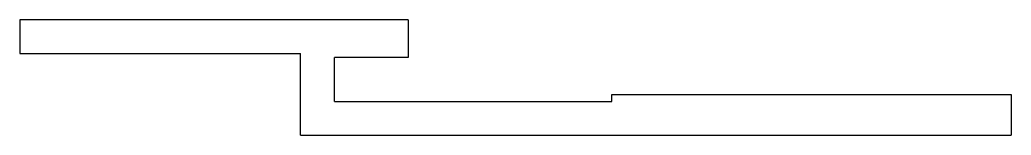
# Model space of a CAD drawing. Extents: x -8.3 to 6.3, y -2 to -0.2.
import ezdxf

# ---------------------------------------------------------------- set-up
doc = ezdxf.new("R2010")
doc.units = 0
doc.layers.add('VISIBLE', color=7, linetype='CONTINUOUS')

msp = doc.modelspace()

# ---------------------------------------------------------------- linework, layer by layer
at = {"layer": 'VISIBLE'}
for p, q in [((-2.585, -0.25), (-8.325, -0.25)), ((-8.325, -0.25), (-8.325, -0.75)), ((-2.585, -0.25), (-2.585, -0.805)), ((-8.325, -0.75), (-4.175, -0.75)), ((-4.175, -1.955), (-4.175, -0.75)), ((-3.675, -1.455), (-3.675, -0.805)), ((-2.585, -0.805), (-3.675, -0.805)), ((-3.675, -1.455), (0.425, -1.455)), ((0.425, -1.355), (6.325, -1.355)), ((0.425, -1.455), (0.425, -1.355)), ((6.325, -1.355), (6.325, -1.955)), ((-4.175, -1.955), (6.325, -1.955))]:
    msp.add_line(p, q, dxfattribs=at)

doc.saveas('drawing.dxf')
